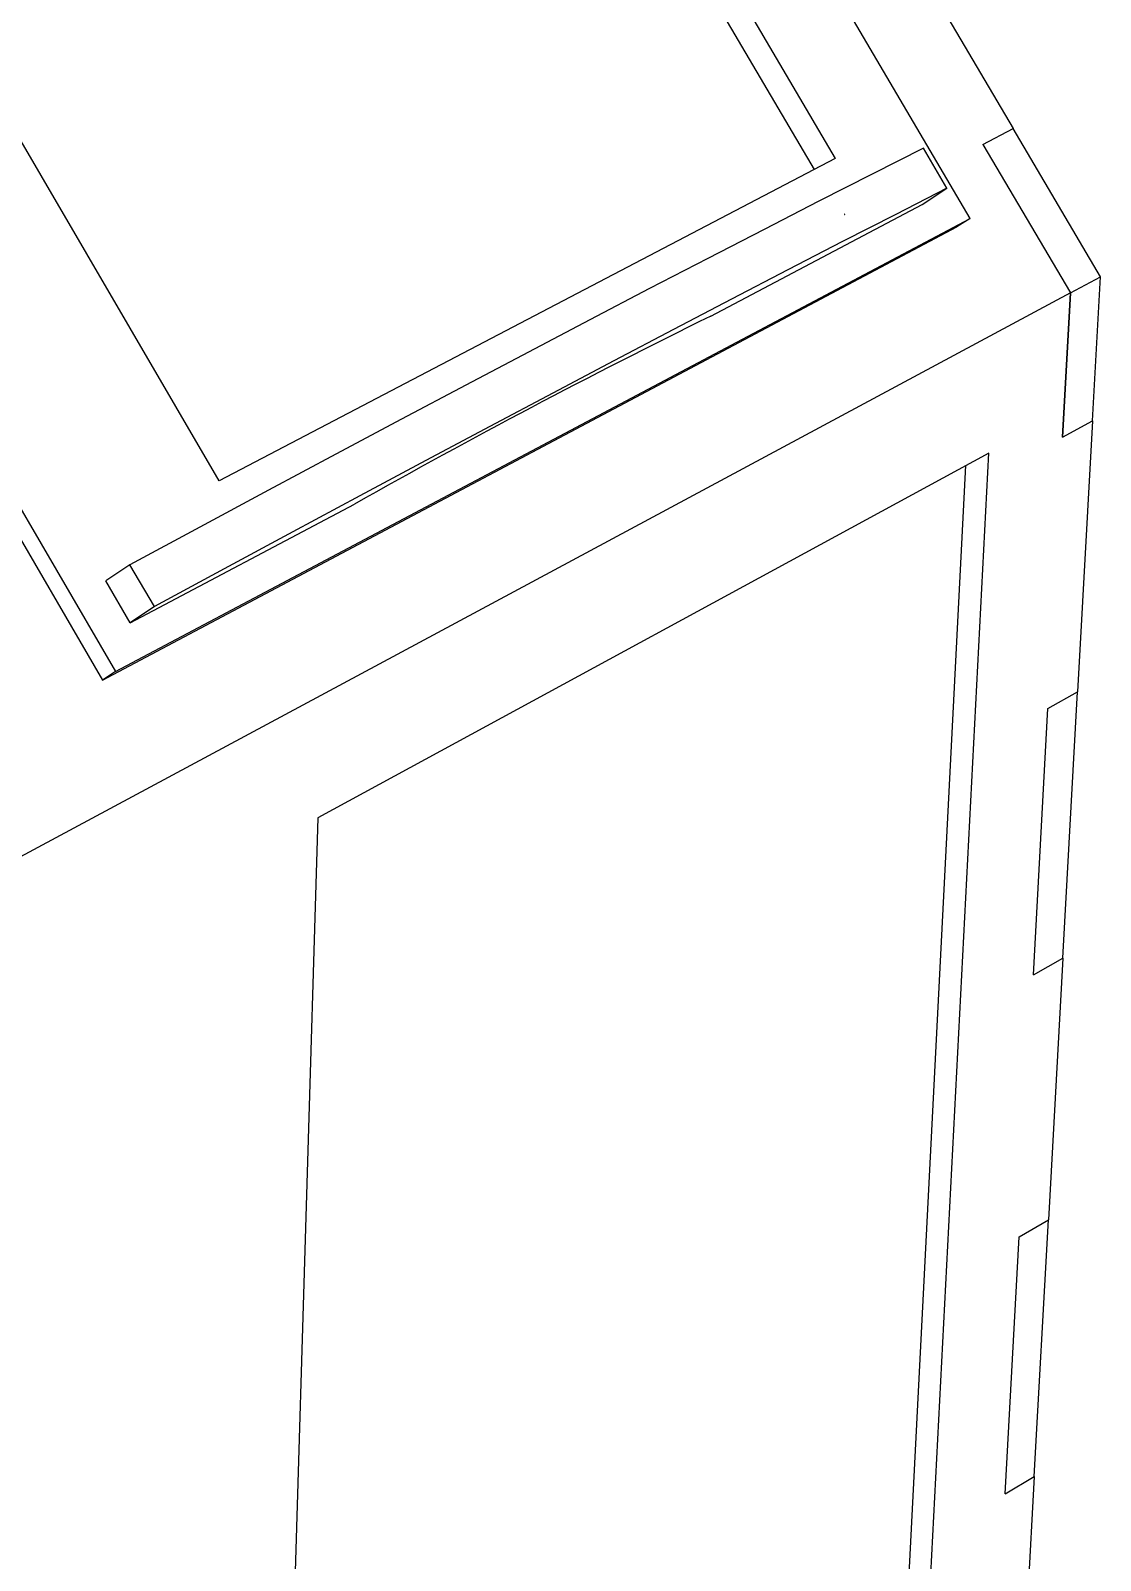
# Model space of a CAD drawing. Extents: x 0 to 158, y 0 to 202.
# Drawn here: x 125.55 to 158.41, y 107.19 to 154.17 of the extents above; entities that cross this region are included whole.
import ezdxf

# ---------------------------------------------------------------- set-up
doc = ezdxf.new("R2010")
doc.units = 0
doc.layers.get('0').update_dxf_attribs({"linetype": 'CONTINUOUS'})

msp = doc.modelspace()

# ---------------------------------------------------------------- linework, layer by layer
at = {"color": 7, "linetype": 'CONTINUOUS'}
for p, q in [((154.408, 148.401), (129.161, 191.292)), ((127.924, 188.23), (150.264, 150.242)), ((149.623, 149.906), (127.359, 187.772)), ((100.791, 180.512), (127.761, 134.221)), ((101.154, 180.821), (128.157, 134.482)), ((131.339, 140.34), (108.397, 179.633)), ((150.796, 159.528), (155.725, 151.16)), ((154.802, 150.674), (155.725, 151.16)), ((154.802, 150.674), (155.725, 151.16)), ((155.723, 151.159), (155.725, 151.16)), ((158.408, 146.606), (155.725, 151.16)), ((153.695, 149.328), (152.971, 150.558)), ((154.802, 150.674), (157.488, 146.112)), ((150.264, 150.242), (131.339, 140.34)), ((152.935, 148.829), (153.695, 149.328)), ((146.445, 145.401), (152.935, 148.829)), ((150.553, 148.535), (150.551, 148.535)), ((150.56, 148.52), (150.561, 148.523)), ((127.761, 134.221), (154.003, 148.136)), ((128.157, 134.482), (154.408, 148.401)), ((154.408, 148.401), (154.003, 148.136)), ((157.488, 146.112), (158.408, 146.606)), ((158.164, 142.18), (158.408, 146.606)), ((157.488, 146.112), (120.706, 126.357)), ((157.248, 141.681), (157.488, 146.112)), ((157.488, 146.112), (157.248, 141.681)), ((157.248, 141.681), (158.164, 142.18)), ((158.164, 142.18), (157.704, 133.857)), ((154.985, 141.194), (134.37, 129.993)), ((152.854, 100.109), (154.985, 141.194)), ((152.21, 100.449), (154.274, 140.808)), ((128.611, 135.983), (135.503, 139.623)), ((128.604, 137.763), (127.863, 137.266)), ((129.353, 136.477), (128.604, 137.763)), ((128.611, 135.983), (127.863, 137.266)), ((129.353, 136.477), (128.611, 135.983)), ((128.157, 134.482), (127.761, 134.221)), ((156.795, 133.349), (157.704, 133.857)), ((157.252, 125.682), (157.704, 133.857)), ((156.351, 125.166), (156.795, 133.349)), ((134.37, 129.993), (133.108, 88.007)), ((156.351, 125.166), (157.252, 125.682)), ((157.252, 125.682), (156.809, 117.65)), ((155.915, 117.126), (156.809, 117.65)), ((156.373, 109.759), (156.809, 117.65)), ((155.486, 109.227), (155.915, 117.126)), ((155.486, 109.227), (156.373, 109.759)), ((156.373, 109.759), (155.944, 102.003))]:
    msp.add_line(p, q, dxfattribs=at)
for points in [[(152.971, 150.558), (151.394, 149.759), (149.763, 148.928), (148.081, 148.064), (146.347, 147.169), (144.563, 146.243), (142.73, 145.285), (140.848, 144.297), (138.918, 143.279), (136.943, 142.232), (134.922, 141.156), (132.858, 140.052), (130.751, 138.921), (128.604, 137.763)], [(153.695, 149.328), (152.12, 148.524), (150.492, 147.688), (148.812, 146.82), (147.08, 145.92), (145.298, 144.989), (143.467, 144.027), (141.587, 143.035), (139.66, 142.013), (137.686, 140.962), (135.667, 139.882), (133.605, 138.774), (131.5, 137.639), (129.353, 136.477)], [(150.55, 148.521), (150.553, 148.519), (150.555, 148.518), (150.558, 148.519), (150.56, 148.521), (150.561, 148.523), (150.561, 148.527), (150.559, 148.53), (150.557, 148.533), (150.554, 148.534), (150.552, 148.535), (150.549, 148.534), (150.547, 148.533), (150.546, 148.53), (150.546, 148.527), (150.548, 148.524), (150.55, 148.521)]]:
    msp.add_lwpolyline(points, dxfattribs=at)
msp.add_arc((239.109, -43.321), 210.245, 116.15125, 119.52397, dxfattribs=at)

doc.saveas('drawing.dxf')
